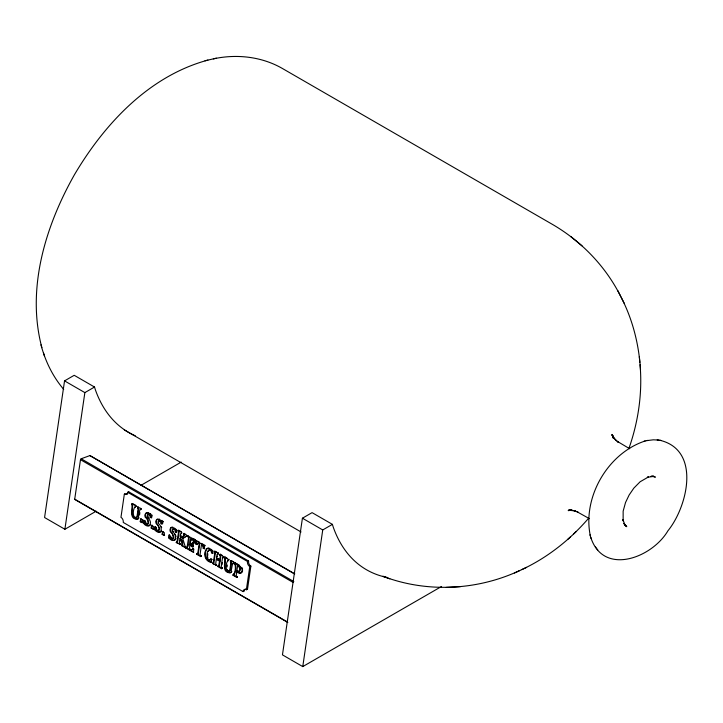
<?xml version="1.0" encoding="UTF-8"?>
<svg xmlns="http://www.w3.org/2000/svg" width="723" height="723" viewBox="0 0 723 723"><rect width="100%" height="100%" fill="white"/><g stroke="black" fill="none" stroke-linecap="round" stroke-linejoin="round"><path stroke-width="1.08" d="M158.653 521.301L158.68 522.286M207.637 556.032L207.826 553.8M135.273 435.761A196.032 113.177 -60 0 1 95.409 389.887L94.523 387.031L74.207 375.3L64.546 380.876L44.573 517.523L64.889 529.263L96.168 511.197M64.889 529.263L84.862 392.607L94.523 387.031M287.835 622.476L75.174 499.692L74.713 499.186L80.488 459.683L81.157 458.771L89.914 455.58L294.776 573.854M124.347 494.116L120.958 517.343A3.832 2.576 70 0 1 123.244 522.431L243.055 591.604L244.184 591.188A3.832 2.576 70 0 1 247.483 589.335L250.881 566.118A3.832 2.576 70 0 1 248.585 561.03L128.775 491.857L127.655 492.264A3.832 2.576 70 0 1 124.347 494.116L125.468 493.71A3.832 2.576 70 0 0 127.619 493.89M131.902 503.732L136.222 505.693L136.141 506.281C133.068 506.326 131.731 517.804 136.114 517.948L136.999 516.466L138.03 509.688L137.596 507.013L141.31 508.63L139.783 509.932L138.156 518.518A3.299 2.223 70 0 1 136.945 519.322C128.54 518.527 132.96 509.001 131.812 504.32L132.463 503.524L135.282 505.151M138.373 518.725A3.299 2.223 70 0 1 137.506 519.114C129.101 518.328 133.52 508.802 132.372 504.112L132.463 503.524M135.572 506.489L135.662 505.901M135.056 517.144L136.674 517.74L137.56 516.267L138.68 508.522L138.156 506.814L137.596 507.013M139.575 514.866L139.901 512.643M140.66 509.426L140.75 508.838M140.244 521.699L142.729 522.602L140.244 521.699L140.633 519.015L143.127 519.918M140.804 521.491L141.193 518.807M142.169 522.81L142.567 520.126L140.633 519.015M151.74 517.713L150.203 517.352C150.158 512.011 144.383 515.445 148.604 518.689C153.231 523.389 148.405 529.625 143.552 523.325L143.949 520.587L144.51 520.379L144.112 523.118C145.712 524.446 149.146 527.501 150.727 524.618M151.179 517.912L151.559 515.336C150.068 513.61 145.549 511.016 144.952 514.812A3.597 2.422 70 0 0 145.305 517.379C149.778 519.954 148.034 529.561 144.925 521.156L143.949 520.587M151.866 516.855L152.119 515.138L151.559 515.336M151.179 528.007L151.568 525.323L153.493 526.434L153.104 529.119L151.179 528.007L153.665 528.92L153.104 529.119M151.74 527.799L152.128 525.124M158.762 520.867L160.172 521.075L161.13 523.66L161.69 523.452C162.503 519.466 156.06 519.774 158.554 523.542C163.76 527.754 160.94 536.882 154.478 529.634L154.876 526.895L155.445 526.696L155.038 529.435L157.994 531.568L160.623 532.056M157.225 519.159L160 519.801L162.494 521.654L162.115 524.229L161.13 523.66M162.802 523.163L163.055 521.446L161.771 520.379M162.106 534.315L162.503 531.64L164.428 532.752L164.031 535.436L162.106 534.315L164.6 535.228L164.031 535.436M162.666 534.116L163.064 531.432M172.815 529.48L173.122 528.739L173.909 528.956L174.93 530.022L175.291 531.839L176.837 532.2L175.861 531.631C176.665 527.645 170.221 527.944 172.716 531.721C177.921 535.933 175.102 545.061 168.64 537.813L169.046 535.074L169.607 534.875L169.2 537.605C170.782 539.421 175.499 542.232 176.078 538.147M176.276 532.399L176.656 529.823L174.162 527.98L171.387 527.329M176.222 542.467L180.542 544.437L176.222 542.467L177.75 541.165L179.078 532.101L178.554 530.131L181.374 531.767M177.027 541.78L178.518 532.309L177.994 530.339L181.753 532.508L181.672 533.095C180.144 533.095 179.403 537.424 180.877 537.767L183.769 535.689L183.497 533.52L185.883 534.369M176.783 542.259L177.587 541.572M188.558 535.906L188.468 536.493C189.86 539.069 189.191 546.398 186.868 547.447L185.639 547.907L181.753 545.666C183.958 544.78 182.413 538.49 180.045 538.436L179.458 543.018L179.982 544.636M180.226 540.876L180.605 538.228M180.75 537.261L181.057 535.156M180.904 537.352L181.88 537.469L184.329 535.481L184.058 533.312M181.753 545.666L182.756 544.916M185.639 547.907L182.729 538.499L187.718 535.427M193.466 545.061L193.195 546.868L192.39 546.398L192.047 544.934L190.05 544.184L189.363 548.929L191.667 550.067L192.887 548.576L193.872 549.146L193.267 552.309L186.218 548.242L187.582 547.347M187.022 547.555L188.513 538.084L187.989 536.114L195.662 540.009L193.881 538.987M186.218 548.242L186.868 547.447M193.728 543.262L192.914 542.792L191.658 543.859L190.203 543.145L190.827 538.879L191.387 538.671L193.71 540.198L194.27 542.268L193.701 542.476L192.851 540.09L190.827 538.879M190.339 545.874L190.61 543.976M191.08 540.804L191.387 538.671M195.102 540.217L194.686 543.045L193.701 542.476M195.246 542.837L195.526 540.958M195.797 544.003L196.249 540.885L196.81 540.677L196.358 543.795L195.797 544.003L196.783 544.564L198.518 542.919L199.774 543.515L198.346 553.077L196.719 554.306L200.678 556.583L201.319 555.797L200.678 556.583M196.719 554.306L197.37 553.511M199.774 543.515L199.214 543.714L197.786 553.276L196.81 553.719M201.428 544.997L202.901 546.254L203.244 548.305L204.79 548.667L203.805 548.097L203.262 545.702L201.428 544.997L200.054 554.586L200.759 556.005M204.229 548.865L204.681 545.748L205.242 545.549L201.5 543.38M212.544 553.375L213.104 553.176L212.128 552.616L211.423 550.212A2.567 1.726 70 0 0 209.851 549.543C205.278 550.212 206.507 563.615 210.646 559.096L212.182 559.457L211.622 559.656L211.233 562.349C204.998 561.518 203 553.701 206.398 549.082A5.45 3.66 70 0 1 207.881 548.278L210.447 548.92L212.914 550.799L212.544 553.375L211.568 552.815L210.863 550.42A2.567 1.726 70 0 0 209.29 549.751M212.481 563.407L216.801 565.368L212.481 563.407L214.008 562.105L215.337 553.041L214.812 551.071L218.581 553.24L217.108 554.333L216.484 558.219L219.72 560.081L220.28 559.882L220.714 556.909L220.28 554.225L222.151 555.309M213.285 562.72L214.776 553.249L214.252 551.278L218.581 553.24M213.041 563.199L213.845 562.512M221.69 568.721L222.332 567.926L221.69 568.721L217.948 566.561L219.403 565.531L220.117 561.003L216.882 559.132L216.313 559.331L215.725 563.488L216.24 565.576M217.334 556.032L216.484 558.219M217.93 554.035L218.021 553.447M219.72 560.081L220.244 556.15L219.638 555.02L220.28 554.225M217.948 566.561L219.168 565.811M220.117 561.003L219.557 561.202L218.608 566.019M221.979 564.753L222.295 562.566M221.771 568.133L221.166 567.013L222.494 557.695L224.022 556.385M233.023 564.003L233.312 562.901L234.026 562.792L232.589 563.515L230.953 572.101A3.299 2.223 70 0 1 229.742 572.896C221.337 572.11 225.757 562.584 224.618 557.894L225.26 557.099L227.139 558.183M231.803 571.315L231.514 571.893A3.299 2.223 70 0 1 230.303 572.688C221.898 571.902 226.317 562.377 225.178 557.686L225.26 557.099M227.067 566.931L227.347 564.97M234.107 562.214L230.393 560.596L230.827 563.262L229.797 570.049L228.911 571.522C224.356 570.745 226.182 561.563 228.378 560.063L229.019 559.277M233.466 563L233.547 562.413M236.846 577.469L237.496 576.683L236.846 577.469L232.996 575.246L233.637 574.451C235.96 573.402 236.629 566.073 235.237 563.497L235.327 562.91L239.485 565.314M233.077 574.658C235.4 573.61 236.069 566.281 234.677 563.705L235.327 562.91M232.996 575.246L233.637 574.451M240.488 573.104L236.719 571.902L236.222 575.598L236.936 576.882M237.596 565.901L239.647 567.654L239.828 569.851L239.078 571.55L236.864 570.899L237.596 565.901L239.485 566.507L240.398 568.061L239.964 571.016L238.698 571.36M243.055 591.604A3.832 2.576 70 0 1 246.362 589.742L249.76 566.525A3.832 2.576 70 0 1 247.465 561.437L127.655 492.264M387.537 577.541A196.032 113.177 -60 0 1 333.285 527.23L332.399 524.365L312.083 512.634L302.422 518.21L282.449 654.866L302.765 666.597L441.572 586.461M302.765 666.597L322.738 529.95L332.399 524.365M222.937 558.192L223.199 557.126L223.94 556.972L223.371 557.18M135.12 507.492L135.418 506.389L136.141 506.281M227.926 561.066L228.061 560.325M242.63 570.682C242.458 573.845 238.482 573.737 236.719 571.902M628.956 448.35C638.328 421.645 642.548 392.941 640.045 364.69M208.305 551.559L209.399 549.733M140.352 509.733L141.22 509.218M181.356 533.357L181.753 532.851M197.343 544.365L197.668 543.633M138.717 518.319L138.997 517.74M211.206 558.888L210.402 560.171L209.182 559.991M192.914 542.792L191.658 543.859M182.196 545.124L181.093 540.117L180.045 538.436M161.229 531.631L161.663 530.935M157.153 519.313L156.448 520.922A3.597 2.422 70 0 0 156.801 523.488C157.795 524.889 162.051 530.772 157.939 530.411M171.315 527.492L170.61 529.091A3.597 2.422 70 0 0 170.962 531.658C172.643 532.833 176.078 540.605 171.414 538.048M588.63 518.21C570.185 539.674 547.438 557.677 521.717 569.643M217.668 554.134L218.491 553.827M567.546 539.566L570.176 537.126M573.682 533.872L576.014 531.712M240.714 573.158C245.052 569.118 238.454 564.184 234.767 563.118M182.729 538.499L186.073 536.303L187.628 536.032L187.067 536.231M228.224 559.964L228.938 559.855L228.378 560.063M141.139 485.241L181.211 462.105M382.901 576.267C426.751 593.023 477.225 590.429 519.638 570.601M514.469 573.005L526.615 567.365M131.812 504.32L132.372 504.112M132.399 505.178L132.96 504.979M137.515 507.6L138.075 507.401M137.994 508.206L138.563 507.998M150.203 517.352L150.764 517.144C151.622 514.161 146.389 512.815 147.917 516.475M144.925 521.156L145.495 520.949L145.594 522.015M143.552 523.325L144.112 523.118M162.494 521.654L163.055 521.446M154.478 529.634L155.038 529.435M175.291 531.839L175.861 531.631M177.903 530.926L178.464 530.718M178.491 531.794L179.051 531.586M168.64 537.813L169.2 537.605M183.407 534.098L183.967 533.899M187.908 536.701L188.468 536.493M188.495 537.569L189.055 537.361M180.063 544.048L180.623 543.85M181.844 545.079L182.404 544.871M190.203 543.145L190.764 542.937M190.05 544.184L192.047 544.934M185.721 547.329L186.29 547.121L186.2 547.7L182.323 545.458M191.487 545.133L191.83 546.606L192.39 546.398M189.363 548.929L189.923 548.721M192.887 548.576L193.457 548.368L191.902 549.823M203.244 548.305L203.805 548.097M197.614 553.691L198.174 553.484M211.568 552.815L212.128 552.616M214.171 551.866L214.731 551.658M214.758 552.734L215.318 552.526M217.37 554.026L217.93 553.818M219.638 555.02L220.199 554.812M220.117 555.616L220.678 555.418M224.618 557.894L225.178 557.686M225.196 558.762L225.757 558.554M230.312 561.184L230.872 560.976L231.477 562.105L230.357 569.841L229.48 571.315L227.862 570.718M218.039 565.973L218.599 565.766M230.8 561.78L231.36 561.572M221.292 567.546L221.853 567.338M234.677 563.705L235.237 563.497M235.264 564.573L235.825 564.365M247.465 561.437L248.585 561.03M236.864 570.899L238.048 571.053M249.76 566.525L250.881 566.118M233.8 574.559L234.36 574.351M246.362 589.742L247.483 589.335M207.89 60.108C149.092 76.005 104.501 123.796 74.415 174.758C45.323 226.299 26.236 288.802 41.871 347.673M645.124 440.994C607.727 453.24 582.25 497.379 590.339 535.888M570.113 510.176L568.594 510.637L571.396 509.968M213.366 58.87C236.457 53.818 261.563 56.53 282.223 68.378L552.752 224.573C581.654 241.446 605.802 266.579 620.786 296.557M646.778 440.623L653.33 439.819L658.445 440.054M204.98 60.777L216.385 58.183M644.021 441.247L647.925 440.361M570.221 510.221L568.161 510.519L572.236 510.158L568.504 510.185L575.354 510.989L573.791 510.601L577.948 512.001L576.493 511.459L589.335 518.635M172.752 527.058L170.755 527.691L170.05 529.299A3.597 2.422 70 0 0 170.402 531.866C174.876 534.442 173.131 544.058 170.022 535.644L169.046 535.074M652.471 476.34L650.998 476.285L653.673 476.394L647.338 477.297L648.567 476.891L640.135 481.762L633.827 488.142L629.127 495.02L625.522 502.53L623.145 511.179L623.145 520.922L622.883 519.647L625.268 525.594L623.841 523.316L624.627 524.573M446.299 587.383L453.086 587.031M453.927 586.968L460.551 586.624M209.028 548.043L208.441 548.079A5.45 3.66 70 0 0 206.959 548.874C203.561 553.502 205.558 561.319 211.794 562.151M659.701 440.235C701.292 450.013 687.537 506.724 667.925 530.809C651.595 558.608 601.22 577.099 590.004 534.803M657.189 439.873L660.976 440.406M652.164 476.34L655.4 477.144L652.968 475.96M148.595 512.788L146.227 513.005L145.513 514.604A3.597 2.422 70 0 0 145.865 517.171C148.432 518.463 150.384 527.329 145.856 522.874M159.53 519.105L156.593 519.521L155.888 521.12A3.597 2.422 70 0 0 156.24 523.687C160.705 526.272 158.97 535.879 155.861 527.465L154.876 526.895M191.712 543.479L192.219 543.66M383.172 576.339L389.842 578.834M197.948 543.127L199.214 543.714M629.679 448.748L617.053 441.22L618.246 442.205L614.957 439.304L616.068 440.461L611.956 434.93L613.791 438.183L612.065 434.469L612.842 436.403M64.546 380.876L84.862 392.607M302.422 518.21L322.738 529.95M124.284 429.905L301.057 531.965M294.261 573.791L89.914 455.58M81.157 458.771L293.818 581.554M80.488 459.683L293.158 582.458M197.75 541.22L199.62 542.304M231.749 560.84L233.321 561.753M183.497 533.52L187.158 535.626M196.249 540.885L204.681 545.748M219.72 554.433L223.461 556.593M224.699 557.306L228.459 559.475M192.354 543L193.168 543.461L192.634 547.067L191.83 546.606M217.849 558.481L220.28 559.882M216.313 559.331L219.557 561.202M210.646 559.096L211.622 559.656M186.778 548.034L193.827 552.101M197.28 554.098L201.238 556.385M218.509 566.353L222.25 568.513M233.556 575.038L237.406 577.261M74.713 499.186L287.383 621.97M149.634 513.285L150.836 514.071M626.47 526.308L625.576 525.72L626.778 526.706L624.464 524.311M582.069 245.883L570.854 236.602M208.323 559.159L208.712 559.638M63.696 389.336C52.734 376.547 45.26 361.066 40.985 344.826M595.4 546.886L596.186 547.889M596.963 548.893L597.758 549.905M148.188 517.026L149.164 518.49M227.501 570.33L227.067 569.39M174.966 533.99L175.481 534.893M621.156 297.316C632.797 319.783 639.015 344.862 640.524 370.068M617.704 290.501L624.175 303.226M173.005 530.962L173.276 531.513M242.088 567.691L242.612 569.1M161.319 526.715L161.681 527.537M590.845 537.505L591.188 538.626M43.534 353.041L44.446 355.987M170.691 536.502L170.953 537.361M613.212 437.542L612.39 434.785L612.923 437.108M175.843 535.716L176.06 536.511M207.682 556.99L207.808 557.831M613.077 437.813L612.851 436.077L613.014 437.894M156.421 527.266L156.53 528.323M639.331 356.728L639.837 362.404M128.775 491.857A3.832 2.576 70 0 1 128.567 492.725"/></g></svg>
